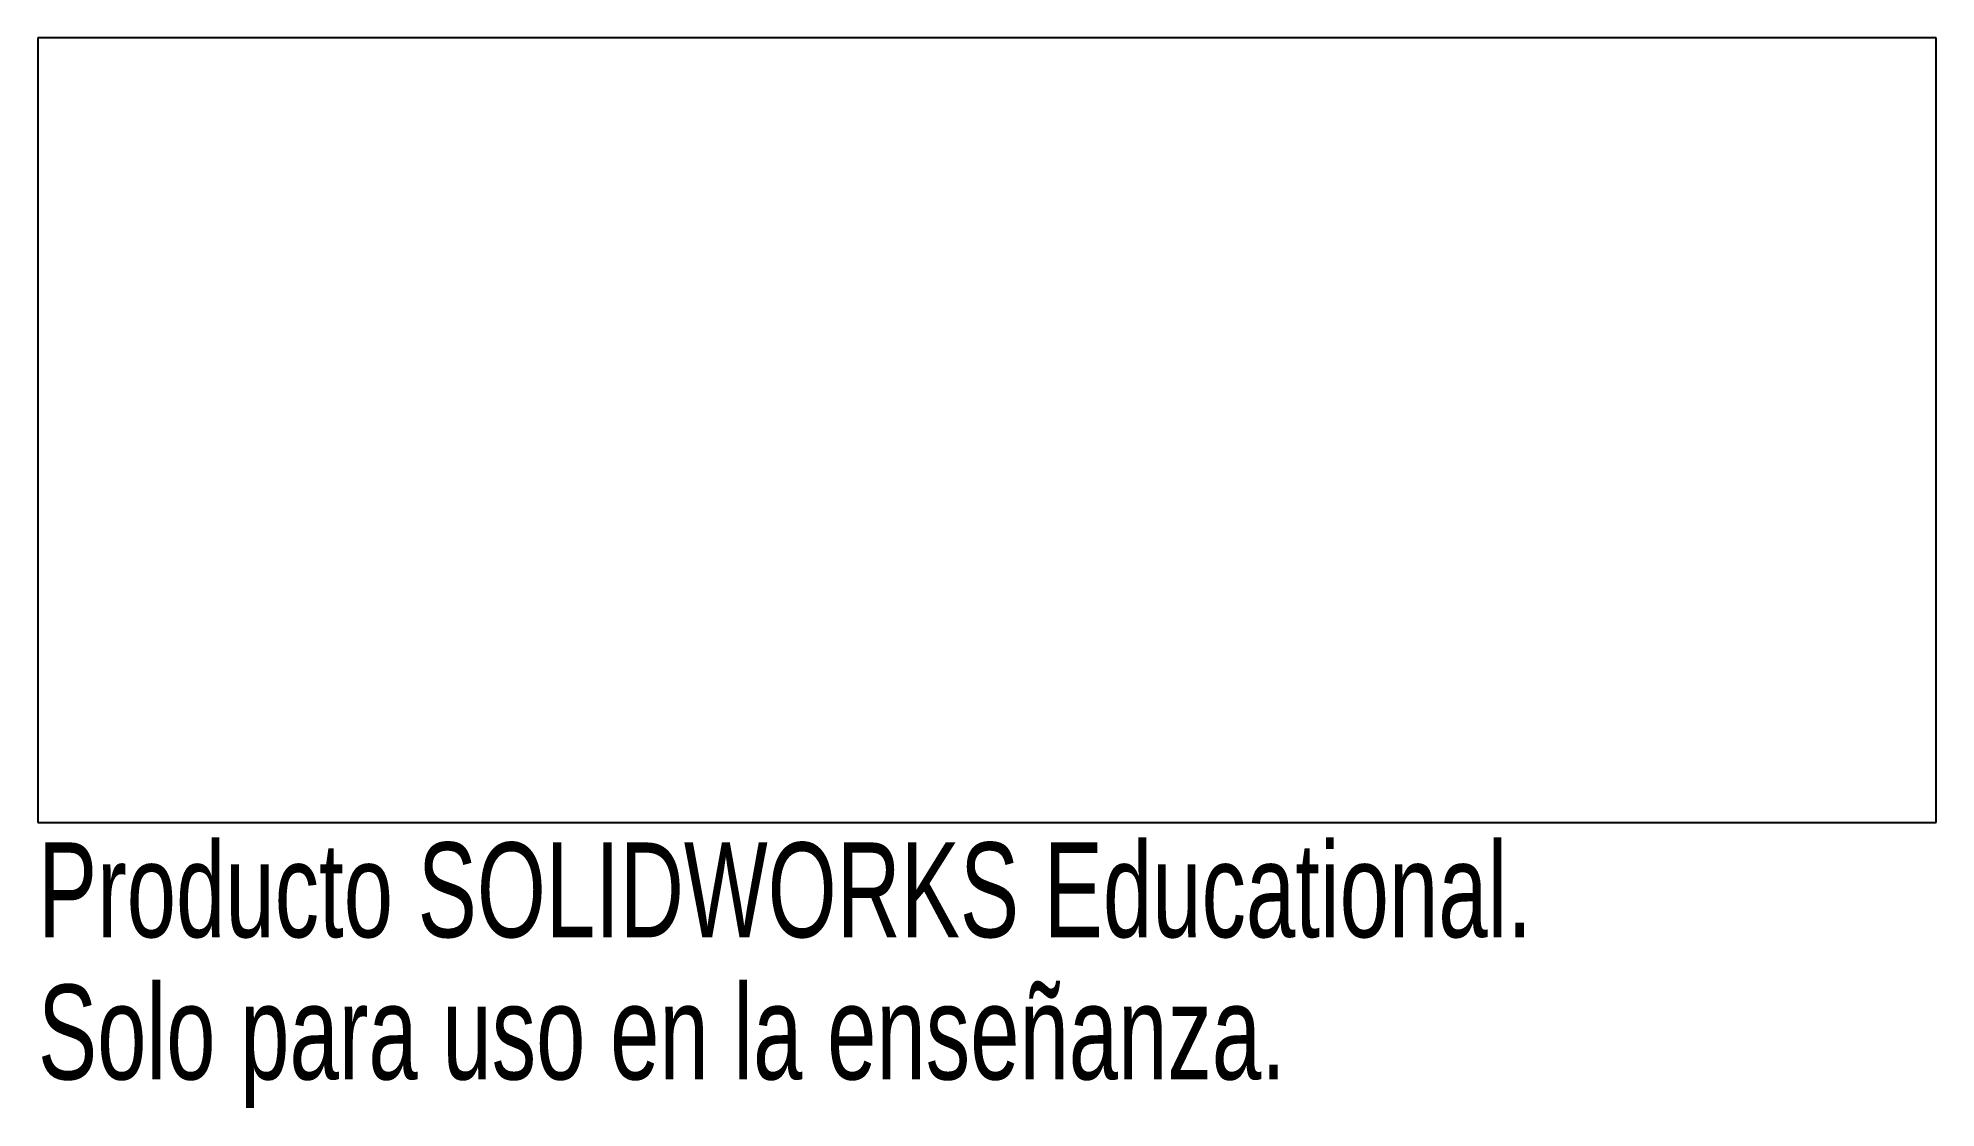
# Model space of a CAD drawing. Header units: millimetres. Extents: x -48.4 to 48.4, y -34.6 to 20.
import ezdxf

# ---------------------------------------------------------------- set-up
doc = ezdxf.new("R2010")
doc.units = ezdxf.units.MM
doc.styles.add('SLDTEXTSTYLE0', font='TXT', dxfattribs={"width": 0.7})

msp = doc.modelspace()

# ---------------------------------------------------------------- linework, layer by layer
at = {"color": 7, "linetype": 'Continuous', "lineweight": 25}
for p, q in [((48.402, 20), (-48.402, 20)), ((-48.402, 20), (-48.402, -20)), ((48.402, -20), (48.402, 20)), ((-48.402, -20), (48.402, -20))]:
    msp.add_line(p, q, dxfattribs=at)

# ---------------------------------------------------------------- texts
at = {"color": 7, "linetype": 'Continuous', "char_height": 4.83362, "attachment_point": 1, "style": 'SLDTEXTSTYLE0'}
for s, insert in [('Producto SOLIDWORKS Educational.', (-48.402, -21.02)), ('Solo para uso en la enseñanza.', (-48.402, -28.27))]:
    msp.add_mtext(s, dxfattribs=dict(at, insert=insert))

doc.saveas('drawing.dxf')
